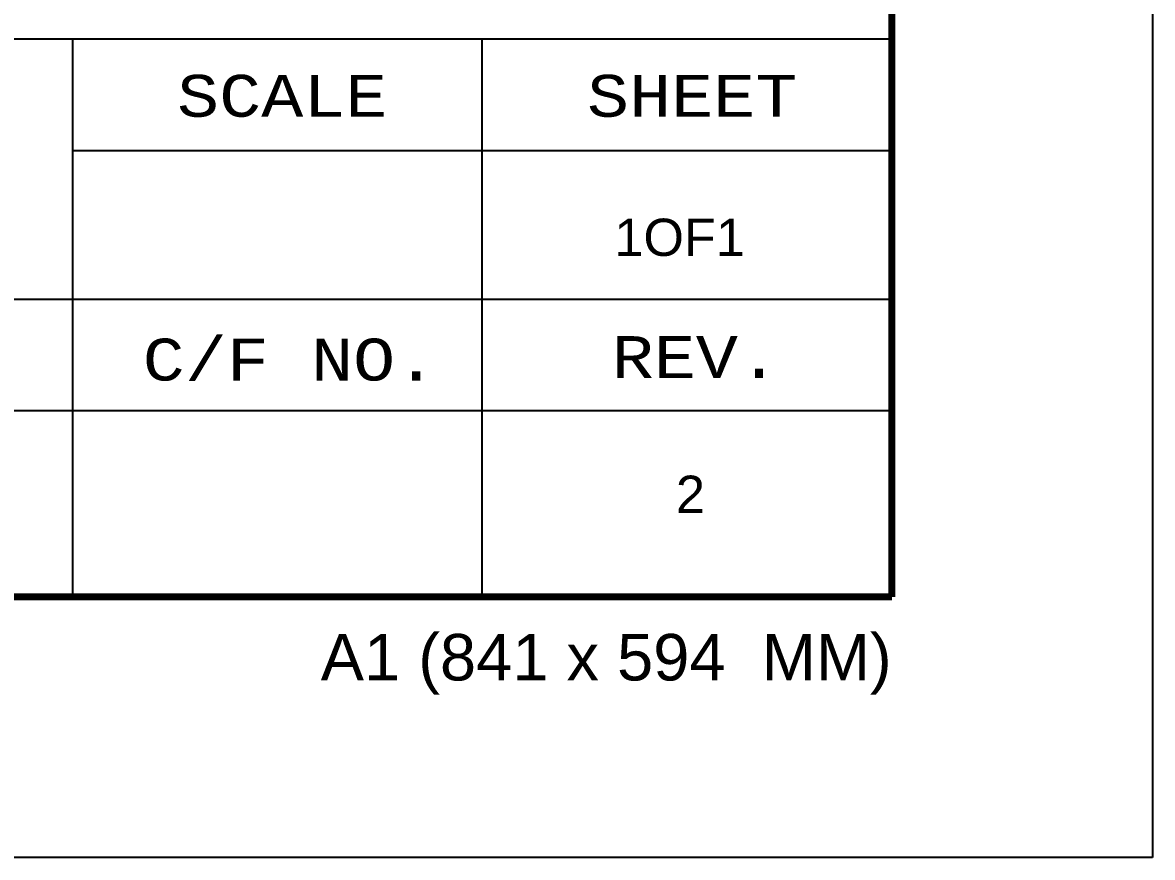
# Model space of a CAD drawing. Header units: inches. Extents: x 0 to 841, y 0 to 594.
# Drawn here: x 780.3 to 841, y 0 to 44.8 of the extents above; entities that cross this region are included whole.
import ezdxf
from ezdxf.enums import TextEntityAlignment as Align

# ---------------------------------------------------------------- set-up
doc = ezdxf.new("R2010")
doc.units = ezdxf.units.IN
doc.header["$MEASUREMENT"] = 0
doc.layers.add('BG Border', color=7, linetype='Continuous')
doc.layers.add('FRAME', color=7, linetype='Continuous')
doc.styles.add('Arial', font='arial.ttf')
doc.styles.add('Courier New', font='cour.ttf')

msp = doc.modelspace()

# ---------------------------------------------------------------- linework, layer by layer
at = {"layer": 'BG Border', "color": 7, "linetype": 'Continuous', "lineweight": 25}
for p, q in [((841.000002, 594.000002), (841.000002, 2e-06)), ((827.000006, 43.939932), (677.000006, 43.939932)), ((783.000006, 14.000002), (783.000006, 43.939932)), ((805.000006, 14.000002), (805.000006, 43.939932)), ((827.000006, 37.951738), (783.000006, 37.951738)), ((827.000006, 29.967363), (677.000006, 29.967363)), ((827.000006, 23.979863), (677.000006, 23.979863)), ((841.000002, 2e-06), (2e-06, 2e-06))]:
    msp.add_line(p, q, dxfattribs=at)
at = {"layer": 'BG Border', "color": 3, "linetype": 'Continuous', "lineweight": 120}
for p, q in [((827.000002, 580.000002), (827.000002, 14.000002)), ((827.000002, 14.000002), (35.000002, 14.000002))]:
    msp.add_line(p, q, dxfattribs=at)
msp.add_lwpolyline([(827.000002, 580.000002), (35.000002, 580.000002), (35.000002, 14.000002), (827.000002, 14.000002)], close=True, dxfattribs=at)

# ---------------------------------------------------------------- texts
at = {"layer": 'BG Border', "color": 7, "style": 'Courier New', "width": 1.002506}
for s, p in [('SCALE', (794.25512, 40.900623)), ('SHEET', (816.27945, 40.900623)), ('C/F NO.', (794.669336, 26.82979)), ('REV.', (816.474044, 26.866248))]:
    msp.add_text(s, height=2.25, dxfattribs=at).set_placement(p, align=Align.MIDDLE)
at = {"layer": 'BG Border', "color": 7, "style": 'Arial', "width": 1.000316}
msp.add_text('A1 (841 x 594  MM)', height=2.5, dxfattribs=at).set_placement((826.993122, 12.000002), align=Align.TOP_RIGHT)
at = {"layer": 'FRAME', "color": 2, "style": 'Arial'}
for s, width, p in [('1OF1', 1.002578, (812.1, 32.3)), ('2', 1.008516, (815.4, 18.5))]:
    msp.add_text(s, height=2, dxfattribs=dict(at, width=width)).set_placement(p)

doc.saveas('drawing.dxf')
